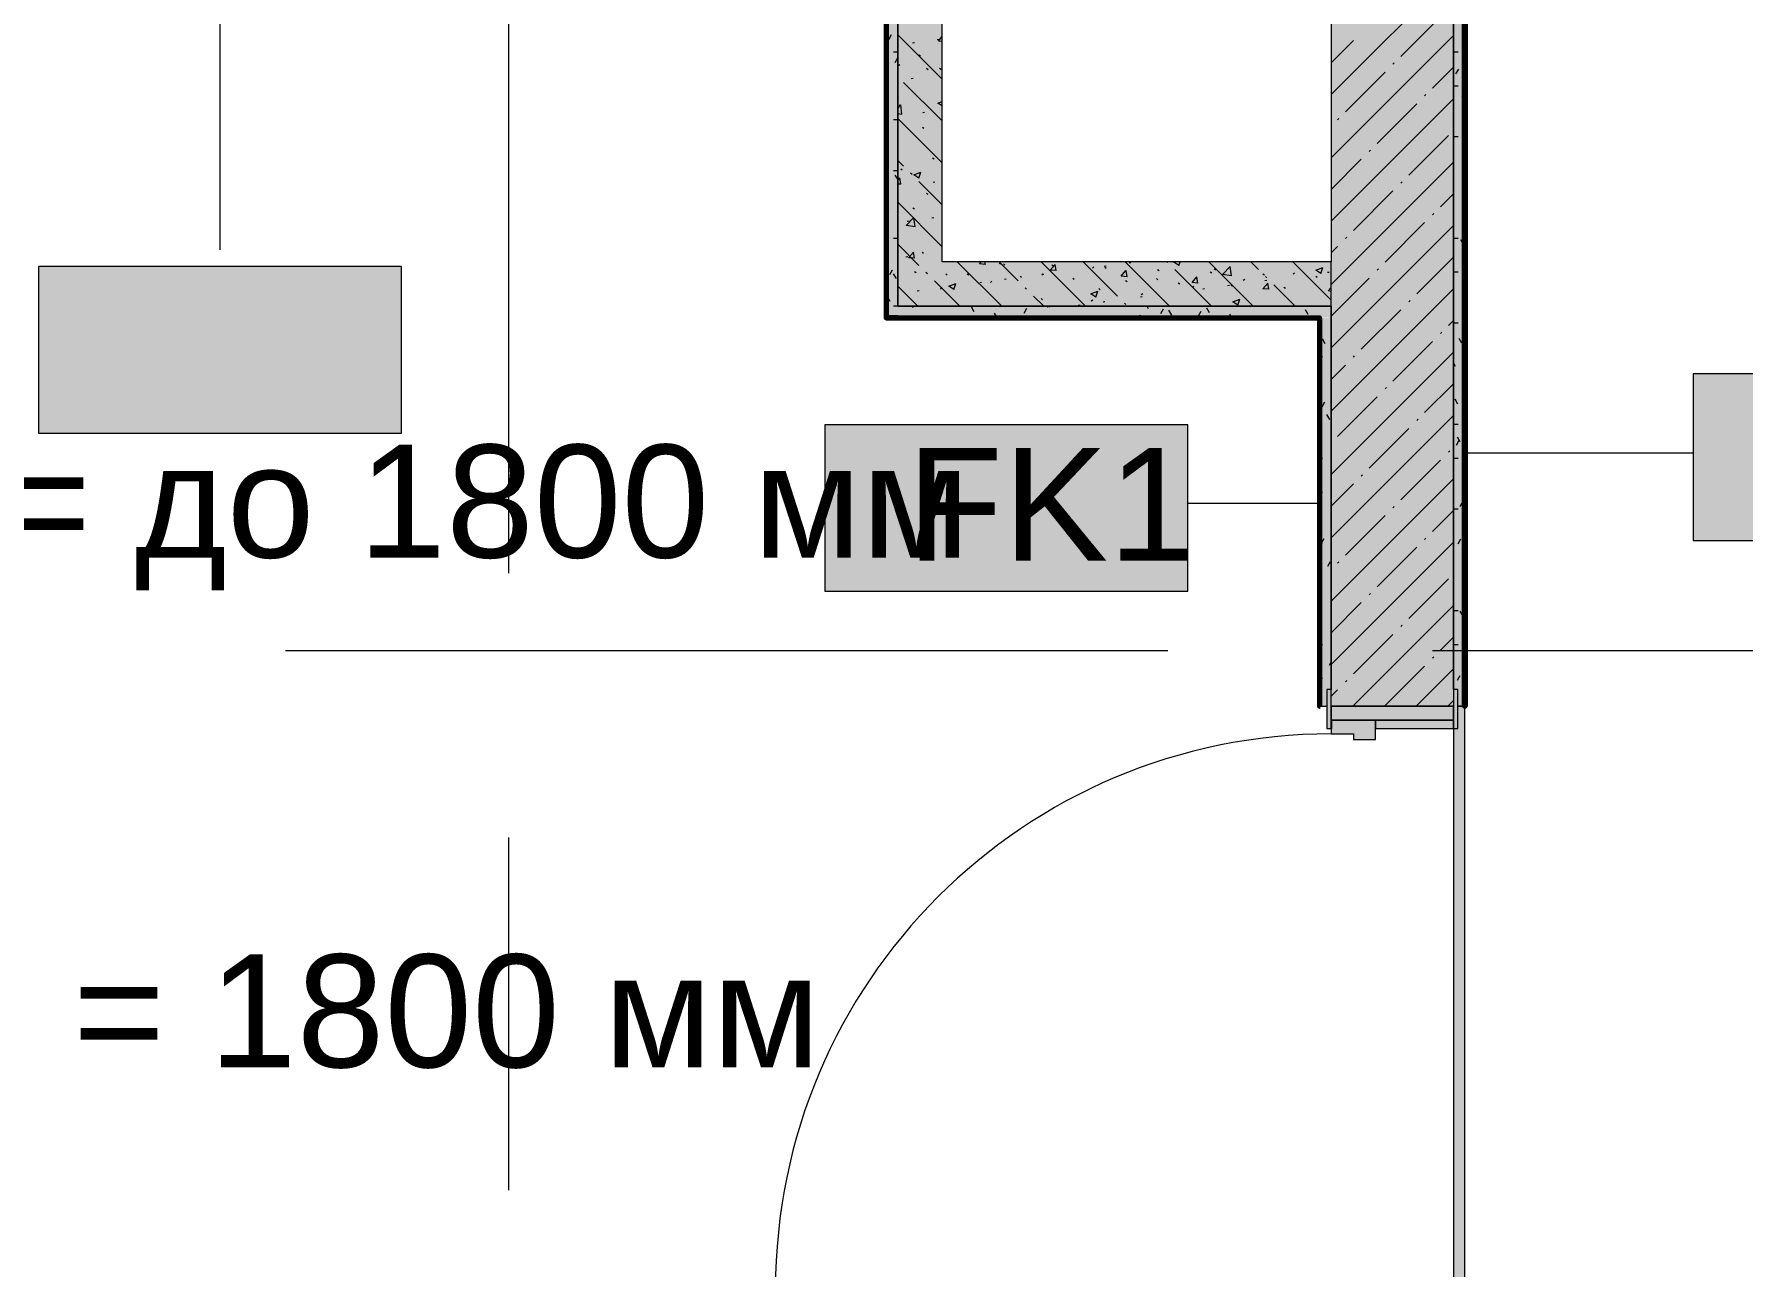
# Model space of a CAD drawing. Header units: millimetres. Extents: x -3817 to 677485, y -22715 to 103890.
# Drawn here: x 17899 to 20974, y 14202 to 16421 of the extents above; entities that cross this region are included whole.
import ezdxf

# ---------------------------------------------------------------- set-up
doc = ezdxf.new("R2010")
doc.units = ezdxf.units.MM
doc.layers.add('PDF _Геометрия', color=7, linetype='Continuous', true_color=0x1d1d1d)
doc.layers.add('PDF _Сплошная заливка', color=7, linetype='Continuous', true_color=0xffffff)
doc.layers.add('PDF _Текст', color=7, linetype='Continuous')
doc.styles.add('PDF GOST-Common', font='arial.ttf')

msp = doc.modelspace()

# ---------------------------------------------------------------- hatches: boundary and pattern name
at = {"layer": 'PDF _Сплошная заливка', "transparency": 33554559}
h = msp.add_hatch(color=256, dxfattribs=at)
h.paths.add_polyline_path([(20453.3, 14031.3), (20473.3, 14031.3), (20473.3, 14111.3), (20461.3, 14111.3), (20461.3, 14081.3), (20453.3, 14081.3)], flags=0)
h.paths.add_polyline_path([(20461.3, 15211.3), (20473.3, 15211.3), (20473.3, 16862.3), (20463.3, 16862.3), (20463.3, 16942.3), (20473.3, 16942.3), (20473.3, 17111.3), (20453.3, 17111.3), (20453.4, 15241.3), (20461.3, 15241.3)], flags=0)
h = msp.add_hatch(color=256, dxfattribs=at)
h.paths.add_polyline_path([(20453.3, 13311.4), (20453.3, 14111.3), (20233.3, 14111.3), (20233.3, 13311.4), (20251.9, 13311.4)], flags=0)
h.paths.add_polyline_path([(20453.3, 15211.3), (20453.3, 16891.3), (20233.3, 16891.3), (20233.3, 15211.3), (20251.9, 15211.3)], flags=0)
for points in [[(20233.3, 15911.3), (20233.3, 15931.3), (19453.3, 15931.3), (19453.3, 15911.3), (20213.3, 15911.3)], [(20453.1, 15186.3), (20453.3, 15186.3), (20453.3, 15211.3), (20233.3, 15211.3), (20234, 15186.3), (20251.9, 15186.3)], [(20453, 15171.3), (20453.3, 15171.3), (20453.1, 15186.3), (20313.3, 15186.3), (20313.3, 15171.3)]]:
    msp.add_hatch(color=256, dxfattribs=at).paths.add_polyline_path(points)
h = msp.add_hatch(color=256, dxfattribs=at)
h.paths.add_polyline_path([(20233.3, 13311.4), (20232.5, 14081.3), (20225.3, 14081.3), (20225.3, 14111.3), (20213.3, 14111.3), (20213.3, 13311.4)], flags=0)
h.paths.add_polyline_path([(20213.3, 15211.3), (20225.3, 15211.3), (20225.3, 15241.3), (20233.3, 15241.3), (20233.3, 15911.3), (20213.3, 15910.3)], flags=0)
at = {"layer": 'PDF _Сплошная заливка', "true_color": 0x494949, "transparency": 33554559}
msp.add_hatch(color=251, dxfattribs=at).paths.add_polyline_path([(20473.3, 14111.3), (20473.3, 15211.3), (20461.3, 15211.3), (20461.3, 15171.3), (20453.3, 15171.3), (20453.3, 14151.3), (20461.3, 14151.3), (20461.3, 14111.3)])
at = {"layer": 'PDF _Сплошная заливка', "transparency": 33554559}
h = msp.add_hatch(color=256, dxfattribs=at)
h.paths.add_polyline_path([(20313.3, 14136.3), (20313.3, 14171.3), (20273.3, 14171.3), (20273.3, 14161.3), (20233.3, 14161.3), (20233.9, 14136.3), (20251.9, 14136.3)], flags=0)
h.paths.add_polyline_path([(20313.3, 15151.3), (20313.3, 15186.3), (20233.3, 15186.3), (20234.7, 15161.3), (20273.3, 15161.3), (20273.3, 15151.3), (20289.3, 15151.3)], flags=0)

# ---------------------------------------------------------------- linework, layer by layer
at = {"layer": 'PDF _Геометрия', "color": 9, "lineweight": 9, "true_color": 0xc0c0c0}
for points in [[(20463.3, 17164.3), (22153.3, 17164.3), (23938.3, 17164.3), (23938.3, 17111.3), (22153.3, 17111.3), (22153.3, 17164.3), (22228.3, 17164.3), (22228.3, 17111.3), (22153.3, 17111.3), (20463.3, 17111.3), (20473.3, 17111.3), (20473.3, 16942.3), (20473.3, 16862.3), (20473.3, 15211.3), (20461.3, 15211.3)], [(17133.3, 13031.3), (17133.3, 16491.3), (17133.3, 16511.3), (19453.3, 16511.3), (19453.3, 16491.3), (19453.3, 15931.3), (20233.3, 15931.3), (20233.3, 15911.3), (20233.3, 15241.3), (20233.3, 15931.3), (19533.3, 15931.3), (19453.3, 15931.3), (19453.3, 16511.3), (18953.5, 16511.3), (18953.5, 16591.3), (20233.3, 16591.3), (20233.3, 16891.3), (18953.5, 16891.3)], [(19433.3, 15911.3), (19453.3, 15911.3)], [(20213.3, 15211.3), (20225.3, 15211.3)], [(20233.3, 15211.3), (20453.3, 15211.3)]]:
    msp.add_lwpolyline(points, dxfattribs=at)
at = {"layer": 'PDF _Геометрия', "color": 231, "lineweight": 70, "true_color": 0xff80c0}
for points in [[(22132.3, 16911.3), (22132.3, 16910.3), (20474.3, 16910.3), (20474.3, 16862.3), (20474.3, 15211.3), (20473.3, 15211.3), (20473.3, 16862.3), (20473.3, 16942.3), (20473.3, 17111.3), (20473.3, 17164.3)], [(18353.3, 16491.3), (18353.3, 16490.3), (19432.3, 16490.3), (19432.3, 15910.3), (19433.3, 15910.3), (20212.3, 15910.3), (20212.3, 15211.3), (20213.3, 15211.3)], [(19433.3, 15911.3), (19453.3, 15911.3)]]:
    msp.add_lwpolyline(points, dxfattribs=at)
at = {"layer": 'PDF _Геометрия', "color": 9, "lineweight": 9, "true_color": 0xc0c0c0}
for points in [[(20453.3, 15241.3), (20453.3, 16891.3), (20453.3, 17111.3)], [(20233.3, 16011.3), (19533.3, 16011.3), (19533.3, 16511.3), (20233.3, 16511.3)]]:
    msp.add_lwpolyline(points, close=True, dxfattribs=at)
at = {"layer": 'PDF _Геометрия', "color": 253, "lineweight": 9, "true_color": 0xaaaaaa}
for points in [[(18753.3, 15451), (18753.3, 17038.5)], [(18351.9, 15311.3), (19939.4, 15311.3)], [(20415.6, 15311.3), (21050.6, 15311.3)], [(18753.3, 14339.8), (18753.3, 14974.8)]]:
    msp.add_lwpolyline(points, dxfattribs=at)
at = {"layer": 'PDF _Геометрия', "lineweight": 9}
for points in [[(20233.3, 16312.9), (20453.3, 16532.9)], [(20358.7, 16381.3), (20430, 16452.6)], [(20233.3, 16198.9), (20453.3, 16418.9)], [(20233.3, 16370), (20273.2, 16409.9)], [(20344.4, 16367.1), (20346.8, 16369.5)], [(20415.7, 16324.3), (20453.3, 16361.9)], [(20258.9, 16281.6), (20330.2, 16352.8)], [(20233.3, 16084.8), (20453.3, 16304.8)], [(20315.9, 16224.5), (20387.2, 16295.8)], [(20401.5, 16310.1), (20403.8, 16312.4)], [(20244.7, 16267.3), (20247, 16269.7)], [(20373, 16167.5), (20444.2, 16238.8)], [(20301.7, 16210.3), (20304, 16212.6)], [(20233.3, 16141.9), (20287.4, 16196)], [(20233.3, 15970.8), (20453.3, 16190.8)], [(20358.7, 16153.2), (20361.1, 16155.6)], [(20273.2, 16067.7), (20344.4, 16139)], [(20430, 16110.5), (20453.3, 16133.8)], [(20330.2, 16010.7), (20401.5, 16082)], [(20415.7, 16096.2), (20418.1, 16098.6)], [(20233.3, 15856.7), (20453.3, 16076.7)], [(20258.9, 16053.5), (20261.3, 16055.8)], [(20233.3, 16027.8), (20244.7, 16039.2)], [(20387.2, 15953.7), (20453.3, 16019.7)], [(20315.9, 15996.4), (20318.3, 15998.8)], [(20233.3, 15913.8), (20301.7, 15982.2)], [(20233.3, 15742.7), (20453.3, 15962.7)], [(20373, 15939.4), (20375.3, 15941.8)], [(20287.4, 15853.9), (20358.7, 15925.2)], [(20444.2, 15896.6), (20453.3, 15905.7)], [(20344.4, 15796.8), (20415.7, 15868.1)], [(20430, 15882.4), (20432.4, 15884.8)], [(20233.3, 15628.6), (20453.3, 15848.6)], [(20273.2, 15839.6), (20275.5, 15842)], [(20233.3, 15799.7), (20258.9, 15825.4)], [(20330.2, 15782.6), (20332.6, 15785)], [(20401.5, 15739.8), (20453.3, 15791.6)], [(20244.7, 15697.1), (20315.9, 15768.3)], [(20233.3, 15514.6), (20453.3, 15734.6)], [(20387.2, 15725.6), (20389.6, 15727.9)], [(20301.7, 15640), (20373, 15711.3)], [(20358.7, 15583), (20430, 15654.3)], [(20444.2, 15668.5), (20446.6, 15670.9)], [(20233.3, 15400.5), (20453.3, 15620.5)], [(20287.4, 15625.8), (20289.8, 15628.1)], [(20233.3, 15571.6), (20273.2, 15611.5)], [(20344.4, 15568.7), (20346.8, 15571.1)], [(20415.7, 15526), (20453.3, 15563.5)], [(20258.9, 15483.2), (20330.2, 15554.5)], [(20233.3, 15286.5), (20453.3, 15506.5)], [(20315.9, 15426.2), (20387.2, 15497.5)], [(20401.5, 15511.7), (20403.8, 15514.1)], [(20244.7, 15469), (20247, 15471.3)], [(20373, 15369.2), (20444.2, 15440.4)], [(20301.7, 15411.9), (20304, 15414.3)], [(20233.3, 15343.5), (20287.4, 15397.7)], [(20272.2, 15211.3), (20453.3, 15392.4)], [(20358.7, 15354.9), (20361.1, 15357.3)], [(20273.2, 15269.4), (20344.4, 15340.6)], [(20430, 15312.1), (20453.3, 15335.4)], [(20330.2, 15212.3), (20401.5, 15283.6)], [(20415.7, 15297.9), (20418.1, 15300.3)], [(20258.9, 15255.1), (20261.3, 15257.5)], [(20386.2, 15211.3), (20453.3, 15278.4)], [(20233.3, 15229.5), (20244.7, 15240.9)], [(20443.2, 15211.3), (20453.3, 15221.4)]]:
    msp.add_lwpolyline(points, dxfattribs=at)
at = {"layer": 'PDF _Геометрия', "color": 231, "lineweight": 9, "true_color": 0xff80c0}
for points in [[(19433.3, 15911.3), (19433.3, 16490.3), (19433.3, 16491.3), (18353.3, 16491.3)], [(20213.3, 15211.3), (20213.3, 15910.3), (20213.3, 15911.3), (19453.3, 15911.3)]]:
    msp.add_lwpolyline(points, dxfattribs=at)
at = {"layer": 'PDF _Геометрия', "color": 7, "lineweight": 9}
for points in [[(19433.3, 16490.3), (19433.3, 15911.3)], [(18233.6, 16457.5), (18233.6, 16033.1)], [(20233.3, 15931.3), (20233.3, 16011.3)], [(20213.3, 15911.3), (19453.3, 15911.3)], [(20213.3, 15211.3), (20213.3, 15910.3)], [(20473.8, 15667.6), (20884.7, 15667.6)], [(20212.8, 15576.2), (19975.3, 15576.2)], [(20461.3, 15211.3), (20473.3, 15211.3), (20473.3, 14111.3)], [(20473.3, 15211.3), (20473.3, 14111.3), (20473.3, 14044.4), (20473.3, 14031.3)], [(20453.3, 15171.3), (20453.3, 14151.3)]]:
    msp.add_lwpolyline(points, dxfattribs=at)
at = {"layer": 'PDF _Геометрия', "color": 253, "lineweight": 9, "true_color": 0x9b9b9b}
for points in [[(19441.7, 16419.9), (19436.7, 16411.2)], [(19445.7, 16389.3), (19453.3, 16389.3)], [(20453.3, 16389.3), (20461.6, 16389.3)], [(19452.9, 16378.3), (19447.8, 16369.6)], [(20462.2, 16358.6), (20457.2, 16349.9)], [(20453.3, 16328.4), (20461.6, 16328.4)], [(20473.3, 16316.9), (20468.3, 16308.3)], [(19445.7, 16267.4), (19453.3, 16267.4)], [(20453.3, 16236.9), (20461.6, 16236.9)], [(19445.7, 16176), (19453.3, 16176)], [(19453.3, 16160), (19448.8, 16167.7)], [(20473.3, 16134), (20471.3, 16130.6)], [(19436.5, 16106.1), (19433.3, 16100.5)], [(19453.3, 16099), (19452.9, 16099.7)], [(19445.7, 16054.1), (19453.3, 16054.1)], [(20453.3, 16054.1), (20461.6, 16054.1)], [(20471.3, 16042.5), (20466.3, 16051.3)], [(19443.6, 15996.5), (19438.6, 15987.8)], [(19450.8, 15981.3), (19445.8, 15990)], [(20453.3, 15993.1), (20461.6, 15993.1)], [(20473.3, 15978.2), (20470.4, 15983.2)], [(19439.7, 15939.7), (19434.7, 15948.4)], [(19445.7, 15932.1), (19453.3, 15932.1), (19455.7, 15932.1)], [(19481.3, 15928.5), (19479.7, 15931.3)], [(19537.1, 15932.1), (19547.2, 15932.1)], [(19591, 15921.4), (19586, 15930.1)], [(19628.5, 15932.1), (19638.6, 15932.1)], [(19685.2, 15927.3), (19680.2, 15918.6)], [(19722.8, 15931.3), (19721.8, 15929.8)], [(19727.1, 15929.6), (19726, 15931.3)], [(19811.4, 15932.1), (19821.5, 15932.1)], [(19904.8, 15926.6), (19902, 15931.3)], [(19902.9, 15932.1), (19912.9, 15932.1)], [(19963.8, 15932.1), (19973.9, 15932.1)], [(20014.4, 15919.5), (20009.4, 15928.2)], [(20116.2, 15932.1), (20126.3, 15932.1)], [(20207.7, 15932.1), (20217.7, 15932.1)], [(19465.9, 15913.2), (19464.8, 15911.3)], [(19632, 15911.3), (19627.6, 15919)], [(19889.3, 15915.1), (19887.2, 15911.3)], [(19931, 15926.2), (19925.9, 15917.5)], [(19946.4, 15915.4), (19941.4, 15924.2)], [(19999, 15922.2), (19994, 15913.4)], [(20054.3, 15911.3), (20051, 15917.1)], [(20192.1, 15916.5), (20187.1, 15925.2)], [(20453.3, 15901.7), (20461.6, 15901.7)], [(20214.3, 15868.3), (20213.3, 15866.5)], [(20222.6, 15863.7), (20217.6, 15872.5)], [(20468.3, 15864.8), (20463.3, 15873.5)], [(20473.3, 15890.2), (20470.2, 15884.9)], [(20213.3, 15840.7), (20217.7, 15840.7)], [(20457.2, 15823.2), (20453.3, 15830)], [(20221.3, 15758.6), (20216.3, 15749.9)], [(20461.3, 15755.2), (20456.2, 15763.9)], [(20230.8, 15727.7), (20225.7, 15736.4)], [(20453.3, 15718.8), (20461.6, 15718.8)], [(20463, 15689.5), (20458, 15680.8)], [(20465.4, 15687.1), (20460.3, 15695.8)], [(20213.3, 15657.8), (20217.7, 15657.8)], [(20453.3, 15657.8), (20461.6, 15657.8)], [(20454.2, 15645.5), (20453.3, 15647.1)], [(20213.3, 15596.9), (20217.7, 15596.9)], [(20453.3, 15566.4), (20461.6, 15566.4)], [(20470.1, 15579.8), (20465, 15571.1)], [(20216.6, 15508.3), (20213.3, 15514.2)], [(20213.3, 15505.4), (20217.7, 15505.4)], [(20220.2, 15512.9), (20215.2, 15504.2)], [(20466, 15511.8), (20460.9, 15503.1)], [(20231.4, 15471.2), (20226.4, 15462.5)], [(20473.3, 15463.4), (20472.1, 15461.4)], [(20453.3, 15383.5), (20461.6, 15383.5)], [(20470.5, 15373.4), (20465.5, 15382.1)], [(20213.3, 15322.5), (20217.7, 15322.5)], [(20453.3, 15322.5), (20461.6, 15322.5)], [(20233.3, 15291.6), (20229.4, 15284.8)], [(20213.3, 15261.6), (20217.7, 15261.6)], [(20464.9, 15266), (20459.9, 15257.3)], [(20473.3, 15219.6), (20471, 15215.7)]]:
    msp.add_lwpolyline(points, dxfattribs=at)
at = {"layer": 'PDF _Геометрия', "color": 252, "lineweight": 9, "true_color": 0x878787}
for points in [[(19533.3, 16340.4), (19453.3, 16420.4)], [(19480, 16406), (19483.3, 16406.5)], [(19524.5, 16411.9), (19527.8, 16412.3)], [(19533.3, 16408.2), (19526.4, 16408.8), (19533.3, 16417)], [(19454.2, 16364.8), (19456.8, 16366.8)], [(19491.1, 16384.2), (19494, 16382.4)], [(19505.3, 16360.2), (19507.8, 16357.9)], [(19528.6, 16360.3), (19531.5, 16358.5)], [(19533.3, 16265), (19463.9, 16334.4)], [(19477.7, 16341.8), (19481, 16342.2)], [(19453.3, 16306.5), (19454.7, 16307.6)], [(19533.3, 16292.1), (19525.7, 16297.2), (19533.3, 16300.1)], [(19453.3, 16288), (19458.9, 16293.9)], [(19453.3, 16278.2), (19460.9, 16277)], [(19533.3, 16189.5), (19453.3, 16269.5)], [(19455.8, 16293.8), (19458.6, 16292)], [(19460.9, 16277), (19458.9, 16293.8)], [(19498.3, 16280.5), (19501.6, 16280.9)], [(19498, 16254.1), (19500.4, 16251.8)], [(19453.3, 16210.6), (19454.8, 16210.8)], [(19463.9, 16183.5), (19453.3, 16194.1)], [(19458.6, 16179.1), (19461.5, 16177.3)], [(19491.3, 16162.3), (19482.5, 16168.3), (19494.9, 16173)], [(19491.3, 16162.3), (19494.9, 16173)], [(19516.1, 16198.9), (19518.9, 16197.1)], [(19453.3, 16158.5), (19456.8, 16162.7)], [(19453.3, 16152), (19458.8, 16151.6)], [(19458.9, 16151.5), (19456.8, 16162.7)], [(19479, 16168.4), (19476.5, 16170.9)], [(19533.3, 16114.1), (19491.5, 16155.8)], [(19517, 16155), (19520.3, 16155.5)], [(19533.3, 16038.6), (19453.3, 16118.6)], [(19504.8, 16135), (19507.2, 16132.8)], [(19484.4, 16074.3), (19468.6, 16076.8), (19482.5, 16091.2)], [(19470.2, 16084.9), (19473.6, 16085.3)], [(19480.7, 16108.6), (19483.5, 16106.8)], [(19484.5, 16074.3), (19482.5, 16091.2)], [(19514.7, 16090.8), (19518.1, 16091.2)], [(19491.5, 16005), (19453.3, 16043.2)], [(19468, 16020.6), (19471.3, 16021.1)], [(19483.5, 16017.8), (19472.9, 16018.7), (19481.5, 16029)], [(19483.5, 16017.8), (19481.5, 16028.9)], [(19497.4, 16028.9), (19499.9, 16026.7)], [(19532.5, 16022.1), (19533.3, 16022.7)], [(19483.5, 15993.8), (19486.4, 15992)], [(19506.6, 15989.9), (19504.1, 15992.4)], [(19540, 15989.9), (19542.5, 15987.6)], [(19640.5, 15931.3), (19560.5, 16011.3)], [(19578.5, 15989.8), (19581.3, 15988)], [(19611, 16006.7), (19600.4, 16007.6), (19603.6, 16011.3)], [(19611.1, 16006.6), (19610.2, 16011.3)], [(19635.9, 16009.7), (19638.7, 16007.9)], [(19670.1, 15977.3), (19636, 16011.3)], [(19643.7, 16007.7), (19646.2, 16005.4)], [(19791.4, 15931.3), (19711.4, 16011.3)], [(19712.5, 15987.7), (19715.1, 15989.7)], [(19712.7, 15988.9), (19716, 15989.3)], [(19738.6, 15995.5), (19727.9, 15996.4), (19736.5, 16006.6)], [(19730.8, 16005.7), (19733.6, 16003.9)], [(19738.6, 15995.5), (19736.5, 16006.6)], [(19848.6, 15949.6), (19786.9, 16011.3)], [(19803.8, 16000.2), (19806.4, 16002.2)], [(19825, 16003.7), (19828.3, 16004.1)], [(19825.7, 16001.7), (19828.5, 15999.9)], [(19866.1, 15984.3), (19855.5, 15985.3), (19864, 15995.5)], [(19942.3, 15931.3), (19862.3, 16011.3)], [(19866.1, 15984.3), (19864.1, 15995.5)], [(19869.5, 16009.5), (19872.8, 16010)], [(19920.6, 15997.6), (19923.5, 15995.8)], [(19939.1, 16010), (19937.8, 16011.3)], [(19959.1, 16004.9), (19950.2, 16010.9), (19951.5, 16011.3)], [(20017.8, 15931.3), (19951.7, 15997.4)], [(19959.1, 16004.9), (19961.3, 16011.3)], [(20093.2, 15931.3), (20013.2, 16011.3)], [(20015.5, 15993.6), (20018.4, 15991.8)], [(20022.7, 15998.9), (20025.2, 15996.6)], [(20053.7, 15986.1), (20037.9, 15988.5), (20051.7, 16002.9)], [(20053.7, 15986), (20051.8, 16002.9)], [(20102.6, 15997.4), (20088.6, 16011.3)], [(20110.5, 15989.6), (20113.3, 15987.8)], [(20233.3, 15942.1), (20164, 16011.3)], [(20164.9, 15989.6), (20167.5, 15991.7)], [(20214.6, 15990.6), (20205.8, 15996.6), (20218.2, 16001.4)], [(20214.6, 15990.6), (20218.2, 16001.4)], [(20226.5, 15992.6), (20229.8, 15993)], [(19489.7, 15931.3), (19453.3, 15967.8)], [(19488.5, 15959.4), (19491.9, 15959.8)], [(19565.2, 15931.3), (19533.3, 15963.2), (19519.2, 15977.3)], [(19530.3, 15963), (19533, 15965)], [(19554.2, 15961.8), (19545.3, 15967.7), (19557.8, 15972.5)], [(19554.2, 15961.8), (19557.8, 15972.5)], [(19600.8, 15974.2), (19604.1, 15974.6)], [(19620.1, 15974.3), (19622.8, 15976.4)], [(19645.3, 15980), (19648.7, 15980.5)], [(19673.4, 15985.8), (19676.2, 15984)], [(19685.2, 15962.2), (19682.6, 15964.7)], [(19768.3, 15981.8), (19771.1, 15980)], [(19809.7, 15947.5), (19800.8, 15953.5), (19813.3, 15958.3)], [(19809.7, 15947.5), (19813.3, 15958.3)], [(19815.3, 15963.3), (19817.8, 15961)], [(19863.2, 15977.8), (19866, 15976)], [(19919, 15981.1), (19921.5, 15978.8)], [(19958.1, 15973.8), (19960.9, 15972)], [(19993.6, 15973.2), (19983, 15974.1), (19991.6, 15984.3)], [(19983.8, 15965.7), (19986.4, 15967.8)], [(19993.6, 15973.2), (19991.6, 15984.3)], [(20002.3, 15963), (20005.6, 15963.5)], [(20046.8, 15968.9), (20050.2, 15969.3)], [(20053, 15969.8), (20055.9, 15968)], [(20075.1, 15978.2), (20077.7, 15980.3)], [(20121.2, 15962), (20110.5, 15963), (20119.1, 15973.2)], [(20114.2, 15977.8), (20117.5, 15978.2)], [(20117.6, 15982.3), (20115.1, 15984.8)], [(20121.2, 15962), (20119.1, 15973.2)], [(20168.6, 15931.3), (20130.2, 15969.8)], [(20147.9, 15965.7), (20150.8, 15963.9)], [(20205.4, 15985.6), (20208.2, 15983.8)], [(20233.3, 15958.2), (20227.7, 15959.1), (20233.3, 15964.9)], [(19716, 15931.3), (19697.7, 15949.6)], [(19711.6, 15945.5), (19714.1, 15943.2)], [(19778.2, 15933.5), (19781.5, 15934)], [(19801.6, 15941), (19804.3, 15943)], [(19822.7, 15939.4), (19826, 15939.8)], [(19863.7, 15934.6), (19861.2, 15937.1)], [(19890, 15948.3), (19893.4, 15948.7)], [(19891.4, 15952.4), (19894.1, 15954.4)], [(20065.2, 15933.3), (20056.4, 15939.3), (20068.8, 15944)], [(20065.2, 15933.3), (20068.8, 15944)], [(20163.9, 15931.3), (20165.4, 15932.5)]]:
    msp.add_lwpolyline(points, dxfattribs=at)
at = {"layer": 'PDF _Геометрия', "color": 7, "lineweight": 9}
for points in [[(18560.2, 16003), (17907, 16003), (17907, 15703), (18560.2, 15703)], [(21537.8, 15809.5), (20884.7, 15809.5), (20884.7, 15509.5), (21537.8, 15509.5)], [(19975.3, 15718.1), (19322.2, 15718.1), (19322.2, 15418.1), (19975.3, 15418.1)]]:
    msp.add_lwpolyline(points, close=True, dxfattribs=at)
at = {"layer": 'PDF _Геометрия', "color": 253, "lineweight": 13, "true_color": 0xaaaaaa}
for points in [[(20233.3, 15171.3), (20233.3, 15241.3), (20225.3, 15241.3), (20225.3, 15171.3)], [(20461.3, 15171.3), (20461.3, 15241.3), (20453.3, 15241.3), (20453.3, 15171.3)], [(20453.3, 15186.3), (20453.3, 15211.3), (20233.3, 15211.3), (20233.3, 15186.3)], [(20233.3, 15161.3), (20273.3, 15161.3), (20273.3, 15151.3), (20313.3, 15151.3), (20313.3, 15186.3), (20233.3, 15186.3)], [(20234.3, 15171.3), (20234.3, 15186.3), (20233.3, 15186.3), (20233.3, 15171.3)], [(20453.3, 15171.3), (20453.3, 15186.3), (20313.3, 15186.3), (20313.3, 15171.3)]]:
    msp.add_lwpolyline(points, close=True, dxfattribs=at)
at = {"layer": 'PDF _Геометрия', "color": 253, "lineweight": 9, "true_color": 0xaaaaaa}
msp.add_arc((20233.3, 14161.3), 1000, 90, 180, dxfattribs=at)
at = {"layer": 'PDF _Сплошная заливка', "lineweight": 35, "transparency": 33554559}
for points in [[(19533.3, 15931.3), (19533.3, 16511.3), (19453.3, 15931.3), (19453.3, 16511.3)], [(19453.3, 15911.3), (19453.3, 16491.3), (19433.3, 15911.3), (19433.3, 16490.3)], [(20233.3, 15931.3), (20233.3, 16011.3), (19533.3, 15931.3), (19533.3, 16011.3)], [(20233.3, 15171.3), (20232.4, 15241.3), (20225.3, 15171.3), (20225.3, 15241.3)], [(20461.3, 15171.3), (20461.3, 15241.3), (20453.3, 15171.3), (20453.3, 15241.3)]]:
    msp.add_solid(points, dxfattribs=at)
at = {"layer": 'PDF _Сплошная заливка', "lineweight": 9, "transparency": 33554559}
for points in [[(18560.2, 16003), (17907, 16003), (18560.2, 15703), (17907, 15703)], [(21537.8, 15809.5), (20884.7, 15809.5), (21537.8, 15509.5), (20884.7, 15509.5)], [(19975.3, 15718.1), (19322.2, 15718.1), (19975.3, 15418.1), (19322.2, 15418.1)]]:
    msp.add_solid(points, dxfattribs=at)
at = {"layer": 'PDF _Сплошная заливка', "color": 254, "lineweight": 35, "true_color": 0xffb9dc, "transparency": 33554559}
for points in [[(20473.3, 15211.3), (20474.3, 15211.3), (20473.3, 15931.3)], [(19432.3, 15910.3), (19433.3, 15911.3), (19432.3, 15911.3)], [(20212.3, 15211.3), (20213.3, 15211.3), (20212.3, 15910.3)]]:
    msp.add_solid(points, dxfattribs=at)

# ---------------------------------------------------------------- texts
at = {"layer": 'PDF _Текст', "color": 250, "true_color": 0x3c3c3c, "char_height": 203.2, "attachment_point": 4, "style": 'PDF GOST-Common'}
for s, insert in [('H = до 1800 мм', (17552, 15551)), ('H низ = 1800 мм', (17161.2, 14661.2))]:
    msp.add_mtext(s, dxfattribs=dict(at, insert=insert))
at = {"layer": 'PDF _Текст', "insert": (19469.3, 15574.7), "char_height": 203.2, "attachment_point": 4, "style": 'PDF GOST-Common'}
msp.add_mtext('FK1', dxfattribs=at)

doc.saveas('drawing.dxf')
